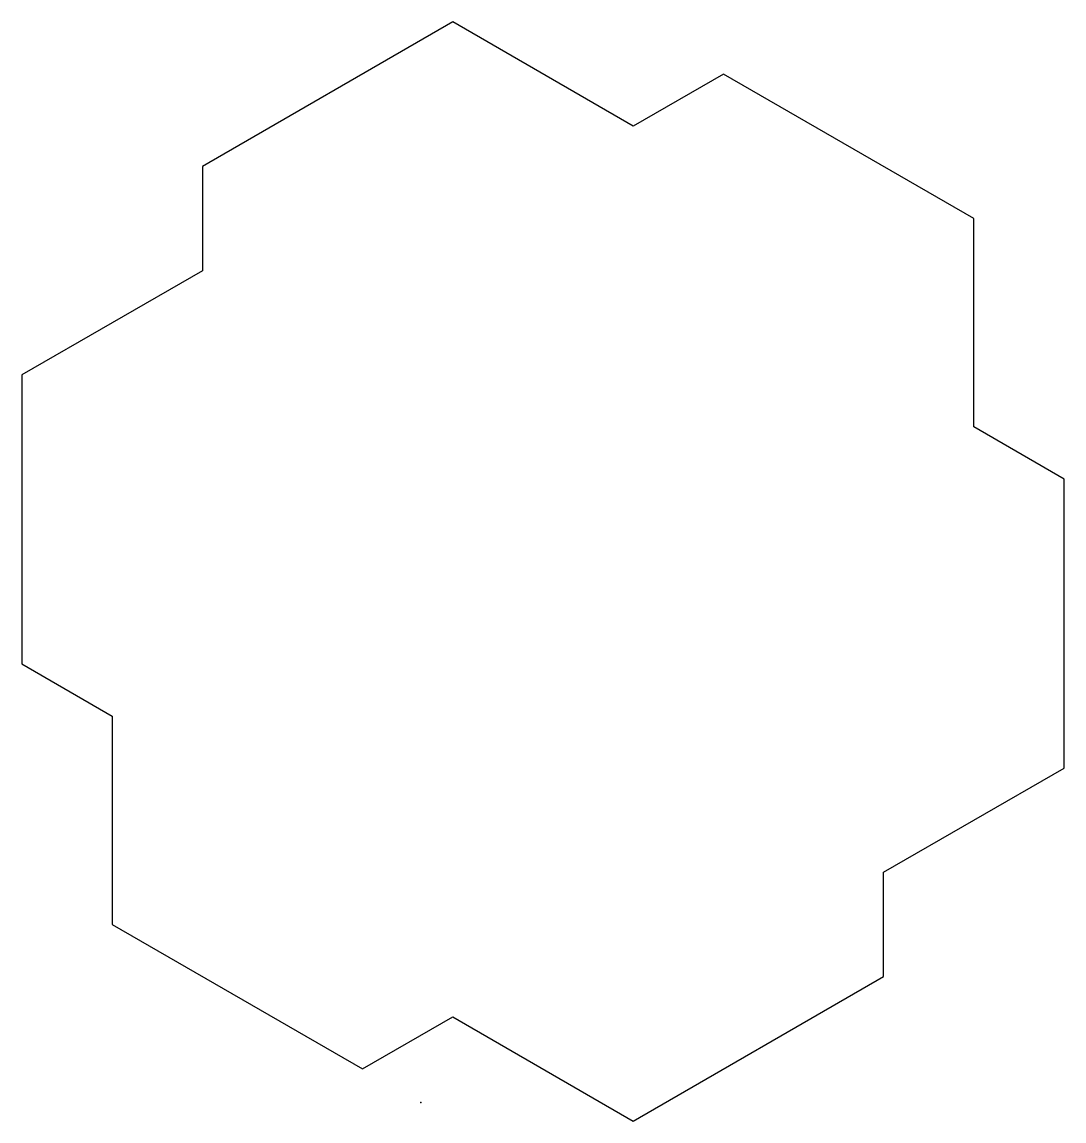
# Model space of a CAD drawing. Extents: x -15 to 35, y -16.4 to 36.4.
import ezdxf

# ---------------------------------------------------------------- set-up
doc = ezdxf.new("R2010")
doc.units = 0
doc.layers.get('0').update_dxf_attribs({"color": 250, "linetype": 'CONTINUOUS'})

msp = doc.modelspace()

# ---------------------------------------------------------------- linework, layer by layer
msp.add_lwpolyline([(18.660254, 33.867513), (14.330127, 31.367513), (5.669873, 36.367513), (-6.339746, 29.433757), (-6.339746, 24.433757), (-15, 19.433757), (-15, 5.566243), (-10.669873, 3.066243), (-10.669873, -6.933757), (1.339746, -13.867513), (5.669873, -11.367513), (14.330127, -16.367513), (26.339746, -9.433757), (26.339746, -4.433757), (35, 0.566243), (35, 14.433757), (30.669873, 16.933757), (30.669873, 26.933757)], close=True)
msp.add_point((4.133, -15.48))

doc.saveas('drawing.dxf')
